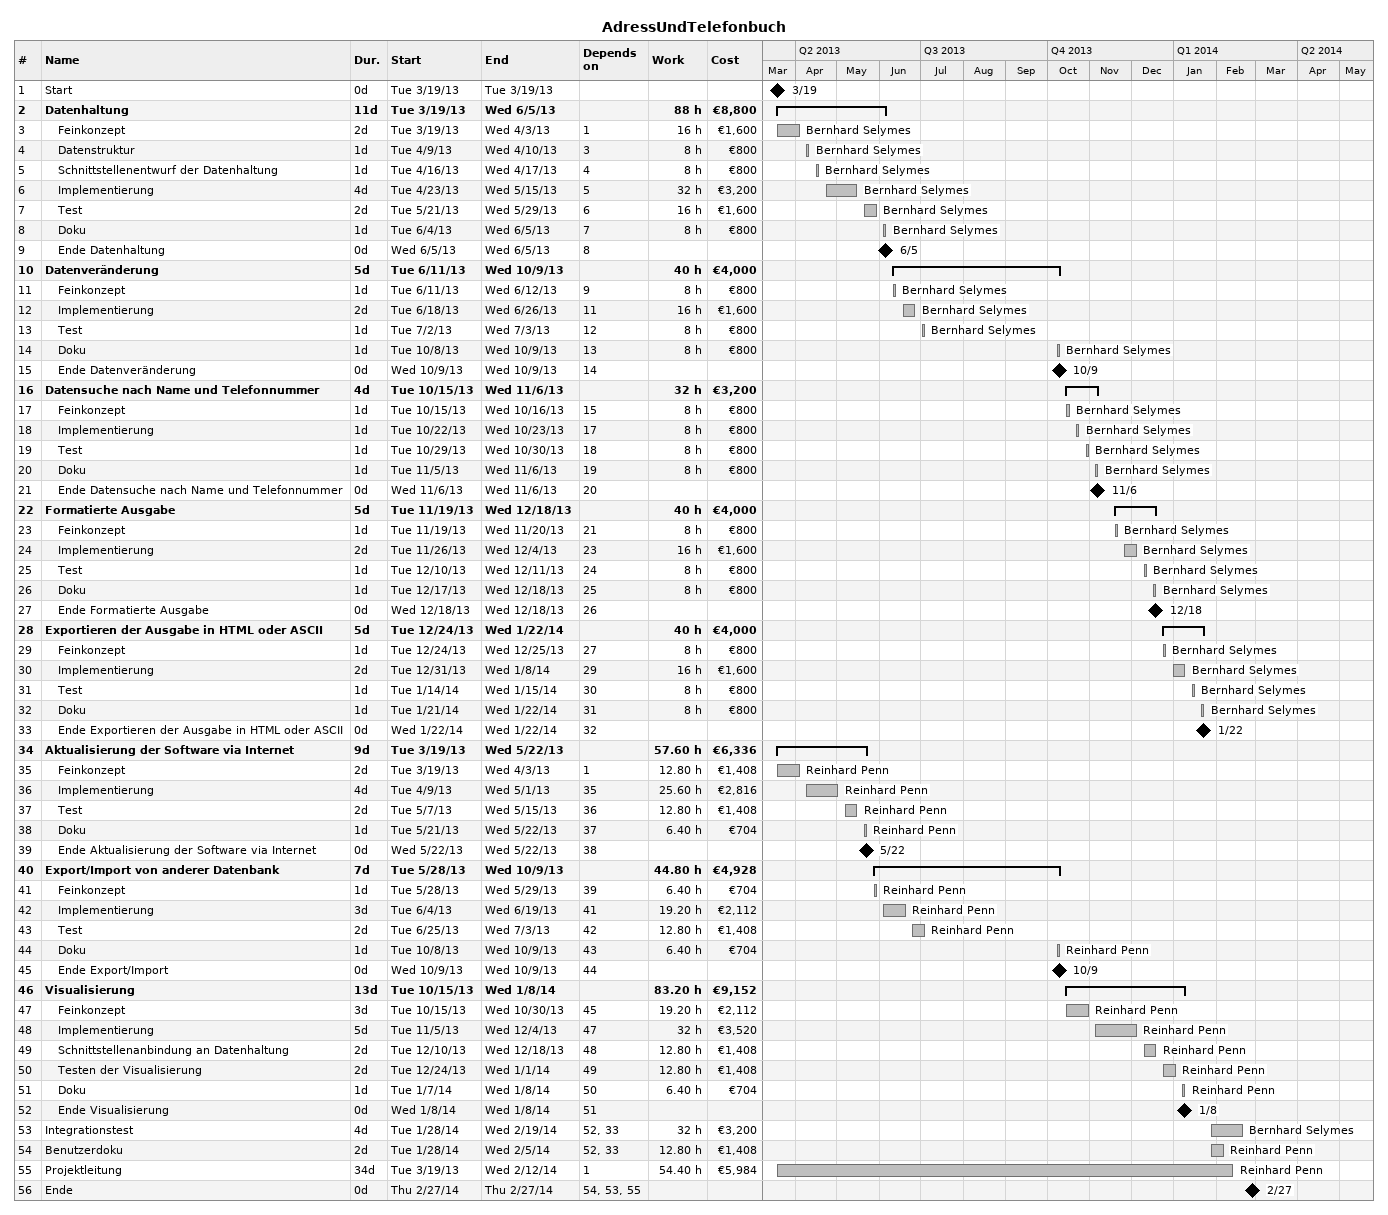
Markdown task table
AdressUndTelefonbuch

| ID | Level | Task | Duration | Start | Finish | Predecessors | Resources | Work (h) | Cost (€) |
|---|---|---|---|---|---|---|---|---|---|
| 1 | 1 | Start | 0d | 2013-03-19 | 2013-03-19 |  |  |  |  |
| 2 | 1 | **Datenhaltung** | 11d | 2013-03-19 | 2013-06-05 |  |  | 88 | 8800 |
| 3 | 2 | Feinkonzept | 2d | 2013-03-19 | 2013-04-03 | 1 | Bernhard Selymes | 16 | 1600 |
| 4 | 2 | Datenstruktur | 1d | 2013-04-09 | 2013-04-10 | 3 | Bernhard Selymes | 8 | 800 |
| 5 | 2 | Schnittstellenentwurf der Datenhaltung | 1d | 2013-04-16 | 2013-04-17 | 4 | Bernhard Selymes | 8 | 800 |
| 6 | 2 | Implementierung | 4d | 2013-04-23 | 2013-05-15 | 5 | Bernhard Selymes | 32 | 3200 |
| 7 | 2 | Test | 2d | 2013-05-21 | 2013-05-29 | 6 | Bernhard Selymes | 16 | 1600 |
| 8 | 2 | Doku | 1d | 2013-06-04 | 2013-06-05 | 7 | Bernhard Selymes | 8 | 800 |
| 9 | 2 | Ende Datenhaltung | 0d | 2013-06-05 | 2013-06-05 | 8 |  |  |  |
| 10 | 1 | **Datenveränderung** | 5d | 2013-06-11 | 2013-10-09 |  |  | 40 | 4000 |
| 11 | 2 | Feinkonzept | 1d | 2013-06-11 | 2013-06-12 | 9 | Bernhard Selymes | 8 | 800 |
| 12 | 2 | Implementierung | 2d | 2013-06-18 | 2013-06-26 | 11 | Bernhard Selymes | 16 | 1600 |
| 13 | 2 | Test | 1d | 2013-07-02 | 2013-07-03 | 12 | Bernhard Selymes | 8 | 800 |
| 14 | 2 | Doku | 1d | 2013-10-08 | 2013-10-09 | 13 | Bernhard Selymes | 8 | 800 |
| 15 | 2 | Ende Datenveränderung | 0d | 2013-10-09 | 2013-10-09 | 14 |  |  |  |
| 16 | 1 | **Datensuche nach Name und Telefonnummer** | 4d | 2013-10-15 | 2013-11-06 |  |  | 32 | 3200 |
| 17 | 2 | Feinkonzept | 1d | 2013-10-15 | 2013-10-16 | 15 | Bernhard Selymes | 8 | 800 |
| 18 | 2 | Implementierung | 1d | 2013-10-22 | 2013-10-23 | 17 | Bernhard Selymes | 8 | 800 |
| 19 | 2 | Test | 1d | 2013-10-29 | 2013-10-30 | 18 | Bernhard Selymes | 8 | 800 |
| 20 | 2 | Doku | 1d | 2013-11-05 | 2013-11-06 | 19 | Bernhard Selymes | 8 | 800 |
| 21 | 2 | Ende Datensuche nach Name und Telefonnummer | 0d | 2013-11-06 | 2013-11-06 | 20 |  |  |  |
| 22 | 1 | **Formatierte Ausgabe** | 5d | 2013-11-19 | 2013-12-18 |  |  | 40 | 4000 |
| 23 | 2 | Feinkonzept | 1d | 2013-11-19 | 2013-11-20 | 21 | Bernhard Selymes | 8 | 800 |
| 24 | 2 | Implementierung | 2d | 2013-11-26 | 2013-12-04 | 23 | Bernhard Selymes | 16 | 1600 |
| 25 | 2 | Test | 1d | 2013-12-10 | 2013-12-11 | 24 | Bernhard Selymes | 8 | 800 |
| 26 | 2 | Doku | 1d | 2013-12-17 | 2013-12-18 | 25 | Bernhard Selymes | 8 | 800 |
| 27 | 2 | Ende Formatierte Ausgabe | 0d | 2013-12-18 | 2013-12-18 | 26 |  |  |  |
| 28 | 1 | **Exportieren der Ausgabe in HTML oder ASCII** | 5d | 2013-12-24 | 2014-01-22 |  |  | 40 | 4000 |
| 29 | 2 | Feinkonzept | 1d | 2013-12-24 | 2013-12-25 | 27 | Bernhard Selymes | 8 | 800 |
| 30 | 2 | Implementierung | 2d | 2013-12-31 | 2014-01-08 | 29 | Bernhard Selymes | 16 | 1600 |
| 31 | 2 | Test | 1d | 2014-01-14 | 2014-01-15 | 30 | Bernhard Selymes | 8 | 800 |
| 32 | 2 | Doku | 1d | 2014-01-21 | 2014-01-22 | 31 | Bernhard Selymes | 8 | 800 |
| 33 | 2 | Ende Exportieren der Ausgabe in HTML oder ASCII | 0d | 2014-01-22 | 2014-01-22 | 32 |  |  |  |
| 34 | 1 | **Aktualisierung der Software via Internet** | 9d | 2013-03-19 | 2013-05-22 |  |  | 57.60 | 6336 |
| 35 | 2 | Feinkonzept | 2d | 2013-03-19 | 2013-04-03 | 1 | Reinhard Penn | 12.80 | 1408 |
| 36 | 2 | Implementierung | 4d | 2013-04-09 | 2013-05-01 | 35 | Reinhard Penn | 25.60 | 2816 |
| 37 | 2 | Test | 2d | 2013-05-07 | 2013-05-15 | 36 | Reinhard Penn | 12.80 | 1408 |
| 38 | 2 | Doku | 1d | 2013-05-21 | 2013-05-22 | 37 | Reinhard Penn | 6.40 | 704 |
| 39 | 2 | Ende Aktualisierung der Software via Internet | 0d | 2013-05-22 | 2013-05-22 | 38 |  |  |  |
| 40 | 1 | **Export/Import von anderer Datenbank** | 7d | 2013-05-28 | 2013-10-09 |  |  | 44.80 | 4928 |
| 41 | 2 | Feinkonzept | 1d | 2013-05-28 | 2013-05-29 | 39 | Reinhard Penn | 6.40 | 704 |
| 42 | 2 | Implementierung | 3d | 2013-06-04 | 2013-06-19 | 41 | Reinhard Penn | 19.20 | 2112 |
| 43 | 2 | Test | 2d | 2013-06-25 | 2013-07-03 | 42 | Reinhard Penn | 12.80 | 1408 |
| 44 | 2 | Doku | 1d | 2013-10-08 | 2013-10-09 | 43 | Reinhard Penn | 6.40 | 704 |
| 45 | 2 | Ende Export/Import | 0d | 2013-10-09 | 2013-10-09 | 44 |  |  |  |
| 46 | 1 | **Visualisierung** | 13d | 2013-10-15 | 2014-01-08 |  |  | 83.20 | 9152 |
| 47 | 2 | Feinkonzept | 3d | 2013-10-15 | 2013-10-30 | 45 | Reinhard Penn | 19.20 | 2112 |
| 48 | 2 | Implementierung | 5d | 2013-11-05 | 2013-12-04 | 47 | Reinhard Penn | 32 | 3520 |
| 49 | 2 | Schnittstellenanbindung an Datenhaltung | 2d | 2013-12-10 | 2013-12-18 | 48 | Reinhard Penn | 12.80 | 1408 |
| 50 | 2 | Testen der Visualisierung | 2d | 2013-12-24 | 2014-01-01 | 49 | Reinhard Penn | 12.80 | 1408 |
| 51 | 2 | Doku | 1d | 2014-01-07 | 2014-01-08 | 50 | Reinhard Penn | 6.40 | 704 |
| 52 | 2 | Ende Visualisierung | 0d | 2014-01-08 | 2014-01-08 | 51 |  |  |  |
| 53 | 1 | Integrationstest | 4d | 2014-01-28 | 2014-02-19 | 52, 33 | Bernhard Selymes | 32 | 3200 |
| 54 | 1 | Benutzerdoku | 2d | 2014-01-28 | 2014-02-05 | 52, 33 | Reinhard Penn | 12.80 | 1408 |
| 55 | 1 | Projektleitung | 34d | 2013-03-19 | 2014-02-12 | 1 | Reinhard Penn | 54.40 | 5984 |
| 56 | 1 | Ende | 0d | 2014-02-27 | 2014-02-27 | 54, 53, 55 |  |  |  |
